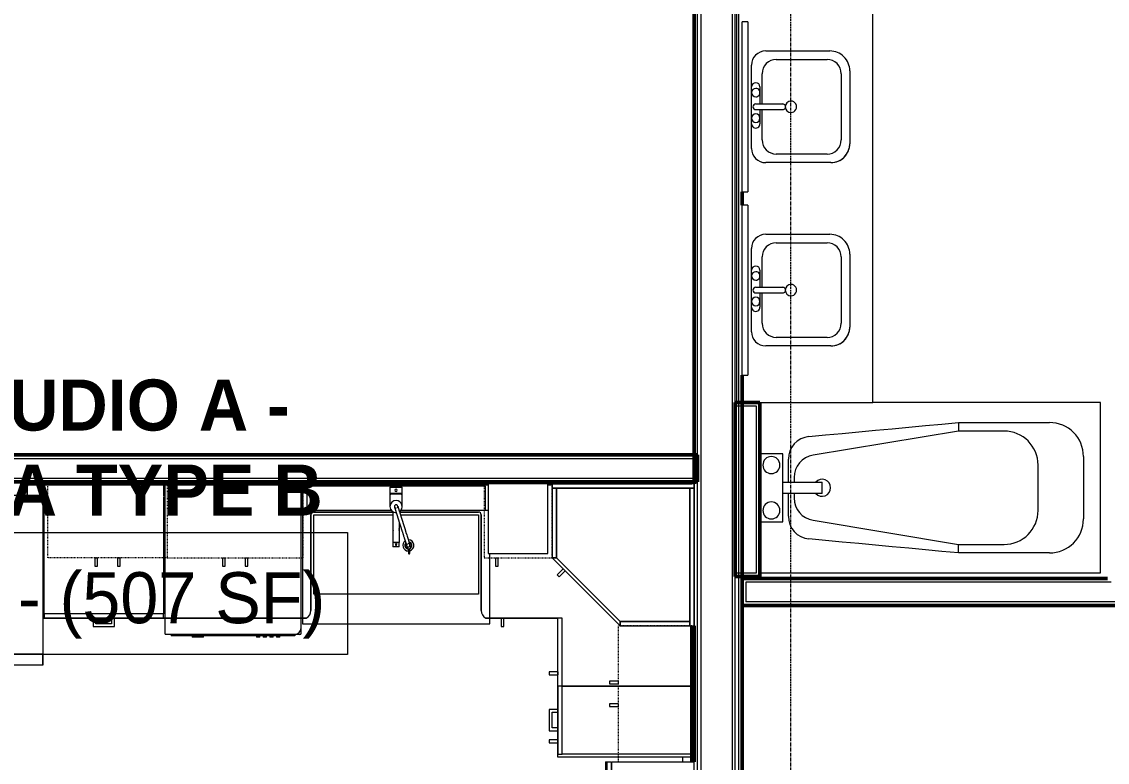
# Model space of a CAD drawing. Header units: inches. Extents: x -4218 to -1830, y 9767 to 12426.
# Drawn here: x -2635.8 to -2444.6, y 11397.8 to 11528.4 of the extents above; entities that cross this region are included whole.
import ezdxf

# ---------------------------------------------------------------- set-up
doc = ezdxf.new("R2010")
doc.units = ezdxf.units.IN
doc.header["$MEASUREMENT"] = 0
doc.linetypes.add('Dash', pattern=[0.25, 0.125, -0.125])
doc.linetypes.add('Grid Line 1_2_', pattern=[0.875, 0.5, -0.125, 0.125, -0.125])
for name, color, linetype, lineweight in [('0-1', 7, 'Continuous', 5), ('0-2', 252, 'Continuous', 9), ('A-AREA-IDEN', 2, 'Continuous', 9), ('A-WALL-1', 7, 'Continuous', 50), ('A-WALL-2', 250, 'Continuous', 13), ('A-WALL-3', 253, 'Continuous', 9), ('A-WALL-4', 252, 'Continuous', 9), ('A-WALL-5', 254, 'Continuous', 9), ('A-WALL-7', 113, 'Continuous', 9), ('I-WALL-1', 7, 'Continuous', 50), ('P-SANR-FIXT-1', 10, 'Continuous', 9), ('P-SANR-FIXT-2', 253, 'Continuous', 9), ('P-SANR-FIXT-3', 252, 'Continuous', 9), ('Q-CASE', 31, 'Continuous', 9), ('Q-CASE-1', 253, 'Continuous', 9), ('Q-CASE-2', 252, 'Continuous', 9), ('Q-CASE-3', 10, 'Continuous', 9), ('Q-CASE-4', 10, 'Dash', 9), ('Q-CASE-5', 254, 'Continuous', 9), ('Q-SPCQ-1', 10, 'Continuous', 9), ('Q-SPCQ-2', 253, 'Continuous', 9), ('Q-SPCQ-3', 252, 'Continuous', 9), ('Q-SPCQ-4', 254, 'Continuous', 9), ('S-GRID-1', 1, 'Grid Line 1_2_', 9)]:
    doc.layers.add(name, color=color, linetype=linetype, lineweight=lineweight)
doc.styles.add('Century Gothic', font='ufonts.com_century-gothic.ttf', dxfattribs={"height": 9})
doc.styles.add('Century Gothic_B', font='GOTHICB.TTF', dxfattribs={"height": 9})

# ---------------------------------------------------------------- blocks, each defined once
blk = doc.blocks.new('Bath Tub - Maestro - 60_x30_-1352617-BACKGROUND - 2ND FLOOR')
at = {"layer": 'P-SANR-FIXT-1'}
for p, q in [((60, 30), (19.88, 30)), ((60, 0), (60, 30)), ((35, 25), (9.35, 20.74)), ((35, 26.5), (51, 26.5)), ((35, 26.5), (35, 25)), ((43, 25), (35, 25)), ((4, 21), (0, 21)), ((4, 16), (4, 21)), ((5, 16), (5, 20.04)), ((57, 20.5), (57, 9.5)), ((49, 11), (49, 19)), ((4, 14), (4, 16)), ((4, 16), (10.94, 16)), ((6, 16.8), (6, 16)), ((10.94, 14), (10.94, 16)), ((4, 9), (4, 14)), ((10.94, 14), (4, 14)), ((5, 9.96), (5, 14)), ((6, 14), (6, 13.2)), ((0, 9), (4, 9)), ((9.35, 9.26), (35, 5)), ((35, 3.5), (35, 5)), ((35, 5), (43, 5)), ((51, 3.5), (35, 3.5)), ((0, 0), (60, 0))]:
    blk.add_line(p, q, dxfattribs=at)
at = {"layer": 'P-SANR-FIXT-1', "flags": 128}
for points in [[(8.63, 24.03), (11.56, 24.3), (14.49, 24.58), (17.42, 24.85), (20.35, 25.13), (23.28, 25.4), (26.21, 25.68), (29.14, 25.95), (32.07, 26.23), (35, 26.5)], [(35, 3.5), (32.07, 3.77), (29.14, 4.05), (26.21, 4.32), (23.28, 4.6), (20.35, 4.87), (17.42, 5.15), (14.49, 5.42), (11.56, 5.7), (8.63, 5.97)]]:
    blk.add_lwpolyline(points, dxfattribs=at)
at = {"layer": 'P-SANR-FIXT-1'}
for centre, radius, start, end in [((43, 19), 6, 360, 90), ((51, 20.5), 6, 360, 90), ((9, 20.04), 4, 95.3558, 180), ((2, 19), 1.5, 360, 180), ((10, 16.8), 4, 99.4223, 180), ((2, 19), 1.5, 180, 360), ((10.94, 15), 1.5, 360, 137.9289), ((10.94, 15), 1.5, 222.0711, 360), ((2, 11), 1.5, 360, 180), ((10, 13.2), 4, 180, 260.5777), ((2, 11), 1.5, 180, 360), ((9, 9.96), 4, 180, 264.6442), ((43, 11), 6, 270, 0), ((51, 9.5), 6, 270, 360)]:
    blk.add_arc(centre, radius, start, end, dxfattribs=at)
at = {"layer": 'P-SANR-FIXT-2'}
blk.add_line((0, 21), (0, 9), dxfattribs=at)
at = {"layer": 'P-SANR-FIXT-3'}
for p, q in [((0, 30), (0, 21)), ((0, 21), (0, 9)), ((0, 9), (0, 0))]:
    blk.add_line(p, q, dxfattribs=at)
blk = doc.blocks.new('Bath Vanity - Bath Vanity 72_-3150018-BACKGROUND - 2ND FLOOR')
at = {"layer": 'Q-CASE-1'}
blk.add_line((36.74, 0.04), (36.74, 1), dxfattribs=at)
at = {"layer": 'Q-CASE-2'}
for p, q in [((36.74, 1), (36.74, 4.12)), ((-35.26, 1), (-35.26, 0)), ((-35.26, 0), (36.74, 0))]:
    blk.add_line(p, q, dxfattribs=at)
at = {"layer": 'Q-CASE-3'}
for p, q in [((36.74, 24), (-35.26, 24)), ((-35.26, 24), (-35.26, 1)), ((36.74, 4.12), (36.74, 24))]:
    blk.add_line(p, q, dxfattribs=at)
blk = doc.blocks.new('M_Sink Vanity-Square - 500 x 440mm-1372835-BACKGROUND - 2ND FLOOR')
at = {"layer": 'P-SANR-FIXT-1'}
for p, q in [((-5.72, 10.23), (7.14, 10.23)), ((-5.72, 10.23), (7.14, 10.23)), ((-5.22, 8.73), (6.46, 8.73)), ((-9.22, -4.59), (-9.22, 6.73)), ((-9.22, -4.59), (-9.22, 6.73)), ((-7.72, -2.72), (-7.72, 6.23)), ((8.96, 6.23), (8.96, -2.72)), ((10.46, 6.91), (10.46, -4.59)), ((10.46, 6.91), (10.46, -4.59)), ((0.12, -6.33), (0.12, -1.59)), ((1.12, -6.33), (1.12, -1.59)), ((0.12, -5.22), (-5.22, -5.22)), ((-2.88, -5.59), (0.12, -5.59)), ((6.46, -5.22), (1.12, -5.22)), ((1.12, -5.59), (3.62, -5.59)), ((7.96, -7.09), (-6.72, -7.09)), ((7.96, -7.09), (-6.72, -7.09)), ((3.62, -7.09), (-2.88, -7.09))]:
    blk.add_line(p, q, dxfattribs=at)
for centre, radius, start, end in [((-5.72, 6.73), 3.5, 90, 180), ((-5.72, 6.73), 3.5, 90, 180), ((7.14, 6.91), 3.32, 0, 90), ((7.14, 6.91), 3.32, 360, 90), ((-5.22, 6.23), 2.5, 90, 180), ((6.46, 6.23), 2.5, 360, 90), ((0.62, -0.13), 1, 360, 180), ((0.62, -0.13), 1, 180, 0), ((0.62, -1.59), 0.5, 360, 180), ((-5.22, -2.72), 2.5, 180, 270), ((6.46, -2.72), 2.5, 270, 360), ((-6.72, -4.59), 2.5, 180, 270), ((-6.72, -4.59), 2.5, 180, 270), ((-2.88, -6.34), 0.75, 90, 270), ((-1.88, -6.34), 0.75, 360, 180), ((2.62, -6.34), 0.75, 0, 180), ((3.62, -6.34), 0.75, 270, 90), ((7.96, -4.59), 2.5, 270, 0), ((7.96, -4.59), 2.5, 270, 0), ((-1.88, -6.34), 0.75, 180, 0), ((0.62, -6.33), 0.5, 180, 0), ((2.62, -6.34), 0.75, 180, 0)]:
    blk.add_arc(centre, radius, start, end, dxfattribs=at)
blk = doc.blocks.new('BATHROOM MIRROR - BATHROOM MIRROR 30_-2860221-BACKGROUND - 2ND FLOOR')
at = {"layer": 'Q-CASE-3'}
for p, q in [((-14.26, -23), (15.74, -23)), ((-14.26, -23), (-14.26, -24)), ((15.74, -24), (-14.26, -24)), ((15.74, -24), (15.74, -23))]:
    blk.add_line(p, q, dxfattribs=at)
at = {"layer": 'Q-CASE-5'}
blk.add_line((12.74, -24), (-11.26, -24), dxfattribs=at)
blk = doc.blocks.new('Refrigerator_-_Side-by-Side_6047 - 36_ X 30_-1372843-BACKGROUND - 2ND FLOOR')
at = {"layer": 'Q-SPCQ-1'}
for p, q in [((-17.88, 15.58), (17.87, 15.58)), ((-17.88, -14.42), (-17.88, 15.58)), ((-17.88, 15.58), (-3.13, 15.58)), ((-17.88, 15.58), (-17.88, 13.58)), ((-3.13, 13.58), (-3.13, 15.58)), ((-2.63, 15.58), (17.87, 15.58)), ((-2.63, 15.58), (-2.63, 13.58)), ((17.87, 15.58), (17.87, -14.42)), ((17.87, 13.58), (17.87, 15.58)), ((-3.13, 13.58), (-17.88, 13.58)), ((17.87, 13.58), (-2.63, 13.58)), ((17.87, -14.42), (-17.88, -14.42))]:
    blk.add_line(p, q, dxfattribs=at)
blk = doc.blocks.new('Range - 24_ x 30_-V161-BACKGROUND - 2ND FLOOR')
at = {"layer": 'Q-SPCQ-1'}
blk.add_line((29.13, -22), (30, -22), dxfattribs=at)
for centre, radius, start, end in [((6.5, -6), 3.5, 360, 180), ((23.5, -6), 3, 0, 180), ((6.5, -6), 3.5, 180, 223.5728), ((6.5, -6), 3.5, 316.3809, 0), ((23.5, -6), 3, 180, 216.0867), ((23.5, -6), 3, 306.1227, 0), ((6.5, -6), 3.5, 261.0228, 278.9772)]:
    blk.add_arc(centre, radius, start, end, dxfattribs=at)
blk = doc.blocks.new('Dishwasher_15404 - 34_ counter-V27-BACKGROUND - 2ND FLOOR')
at = {"layer": 'Q-SPCQ-1'}
for p, q in [((25.8, 24), (24, 24)), ((26.68, 24), (25.8, 24)), ((26.87, 22.93), (26.87, 23.8)), ((26.87, 0.2), (26.87, 22.93)), ((26.87, 22.91), (27.12, 22.91)), ((27.12, 22.91), (27.12, 1.09)), ((27.37, 20.28), (27.12, 20.28)), ((27.12, 19.69), (27.37, 19.69)), ((27.37, 20.28), (27.37, 19.69)), ((27.37, 19.1), (27.12, 19.1)), ((27.12, 18.51), (27.37, 18.51)), ((27.37, 17.92), (27.12, 17.92)), ((27.12, 17.33), (27.37, 17.33)), ((27.37, 19.1), (27.37, 18.51)), ((27.37, 17.92), (27.37, 17.33)), ((27.37, 16.74), (27.12, 16.74)), ((27.12, 16.15), (27.37, 16.15)), ((27.37, 16.74), (27.37, 16.15)), ((27.37, 6.79), (27.12, 6.79)), ((27.37, 6.79), (27.37, 5.81)), ((27.37, 5.81), (27.37, 4.82)), ((27.12, 4.82), (27.37, 4.82)), ((26.87, 1.09), (27.12, 1.09)), ((24, 0), (26.68, 0))]:
    blk.add_line(p, q, dxfattribs=at)
for centre, radius, start, end in [((25.8, 22.93), 1.07, 360, 90), ((26.68, 23.8), 0.197, 0, 90), ((26.68, 0.2), 0.197, 270, 360), ((26.68, 0.2), 0.197, 270, 345)]:
    blk.add_arc(centre, radius, start, end, dxfattribs=at)
at = {"layer": 'Q-SPCQ-2'}
for p, q in [((0.38, 24), (0, 24)), ((0, 0), (0.38, 0))]:
    blk.add_line(p, q, dxfattribs=at)
at = {"layer": 'Q-SPCQ-3'}
for p, q in [((5.07, 24), (0.38, 24)), ((24, 24), (5.1, 24)), ((0.38, 0), (2.55, 0)), ((2.64, 0), (24, 0))]:
    blk.add_line(p, q, dxfattribs=at)
at = {"layer": 'Q-SPCQ-4'}
blk.add_line((0, 24), (0, 0), dxfattribs=at)
blk = doc.blocks.new('30quot_MicrowaveVent_11166 - 70cm miele oven-2804781-BACKGROUND - 2ND FLOOR')
at = {"layer": 'Q-CASE-3'}
for p, q in [((15.68, 15.6), (-14.2, 15.6)), ((-14.2, 15.39), (-14.2, 15.6)), ((-14.2, 14.61), (-14.2, 15.39)), ((15.68, 15.39), (-14.2, 15.39)), ((8.88, 16.6), (7.69, 16.6)), ((7.69, 15.63), (7.69, 16.55)), ((8.88, 16.55), (8.88, 15.63)), ((15.68, 15.6), (15.68, 15.39)), ((15.68, 15.39), (15.68, 14.61)), ((15.68, 14.61), (-14.2, 14.61)), ((-14.2, 0), (-14.2, 14.49)), ((-14.2, 14.49), (15.68, 14.49)), ((15.68, 14.49), (15.68, 0)), ((-14.2, 0), (15.68, 0))]:
    blk.add_line(p, q, dxfattribs=at)
blk = doc.blocks.new('Single Door 1 Drawer 211 - 211 Base Cabinet Single Door1 Drawer 12_-2706434-BACKGROUND - 2ND FLOOR')
at = {"layer": 'Q-CASE-1'}
for p, q in [((-11.26, -0.37), (-11.26, 0)), ((0.74, 0), (0.74, -0.37)), ((-1.76, -24), (-1.27, -24))]:
    blk.add_line(p, q, dxfattribs=at)
at = {"layer": 'Q-CASE-2'}
for p, q in [((-11.26, -23.25), (-11.26, -0.37)), ((0.74, -0.37), (0.74, -23.25)), ((-11.26, -23.25), (-11.26, -24)), ((0.74, -23.25), (-11.26, -23.25)), ((-11.26, -24), (0.74, -24)), ((-7.14, -24), (-6.64, -24)), ((-3.39, -24), (-3.89, -24)), ((-1.76, -24), (-1.27, -24)), ((0.74, -24), (0.74, -23.25))]:
    blk.add_line(p, q, dxfattribs=at)
at = {"layer": 'Q-CASE-3'}
for p, q in [((-7.14, -24), (-7.14, -25.5)), ((-6.64, -25), (-6.64, -24)), ((-3.89, -24), (-3.89, -25)), ((-3.39, -25.5), (-3.39, -24)), ((-1.76, -24), (-1.76, -25.5)), ((-1.27, -25.5), (-1.27, -24)), ((-7.14, -25.5), (-3.39, -25.5)), ((-3.89, -25), (-6.64, -25)), ((-1.76, -25.5), (-1.27, -25.5))]:
    blk.add_line(p, q, dxfattribs=at)
at = {"layer": 'Q-CASE-5'}
blk.add_line((-11.26, 0), (0.74, 0), dxfattribs=at)
blk = doc.blocks.new('Base Cabinet Corner 197 - Base Cabinet Corner 197-V157-BACKGROUND - 2ND FLOOR')
at = {"layer": 'Q-CASE-1'}
for p, q in [((12.74, 0), (12.74, -0.37)), ((10.24, -24), (10.73, -24)), ((-22.89, -36), (-23.26, -36))]:
    blk.add_line(p, q, dxfattribs=at)
at = {"layer": 'Q-CASE-2'}
for p, q in [((12.74, -0.37), (12.74, -24)), ((0.74, -23.25), (0.74, -36)), ((12.74, -23.25), (0.74, -23.25)), ((0.74, -23.25), (0.74, -24)), ((0.74, -24), (0.74, -36)), ((12.74, -24), (0.74, -24)), ((10.24, -24), (10.73, -24)), ((0.73, -34), (0.73, -33.51)), ((0.74, -36), (-10.64, -36))]:
    blk.add_line(p, q, dxfattribs=at)
at = {"layer": 'Q-CASE-3'}
for p, q in [((10.24, -24), (10.24, -25.5)), ((10.73, -25.5), (10.73, -24)), ((10.24, -25.5), (10.73, -25.5)), ((2.23, -33.51), (0.74, -33.51)), ((0.74, -34), (2.23, -34)), ((2.23, -34), (2.23, -33.51))]:
    blk.add_line(p, q, dxfattribs=at)
at = {"layer": 'Q-CASE-5'}
for p, q in [((-23.26, 0), (-22.89, 0)), ((-23.26, -36), (-23.26, 0)), ((-22.89, 0), (2.11, 0)), ((2.11, 0), (12.74, 0))]:
    blk.add_line(p, q, dxfattribs=at)
blk = doc.blocks.new('Vanity Cabinet-Double Door - 33_-V24-BACKGROUND - 2ND FLOOR')
at = {"layer": 'Q-CASE-1'}
for p, q in [((-15.76, -0.38), (-15.76, 0)), ((-15.76, 0), (-15.76, -0.38)), ((17.24, 0), (17.24, -0.38)), ((17.24, -0.38), (17.24, 0))]:
    blk.add_line(p, q, dxfattribs=at)
at = {"layer": 'Q-CASE-2'}
for p, q in [((-15.76, -5.06), (-15.76, -0.38)), ((-15.76, -0.38), (-15.76, -5.06)), ((-15.01, -0.75), (-15.01, -5.06)), ((16.49, -0.75), (-15.01, -0.75)), ((16.49, -5.06), (16.49, -0.75))]:
    blk.add_line(p, q, dxfattribs=at)
at = {"layer": 'Q-CASE-5'}
for p, q in [((-15.76, 0), (17.24, 0)), ((17.24, 0), (-15.76, 0)), ((17.24, 0), (-15.76, 0))]:
    blk.add_line(p, q, dxfattribs=at)
blk = doc.blocks.new('Base Cabinet 3 Drawer 230 - Base Cabinet 3 Drawer 230 21_-2554957-BACKGROUND - 2ND FLOOR')
at = {"layer": 'Q-CASE-1'}
for p, q in [((-9.76, -0.31), (-9.76, -0.01)), ((11.24, 0), (11.24, -0.38)), ((-1.14, -24), (-0.64, -24)), ((2.61, -24), (2.11, -24))]:
    blk.add_line(p, q, dxfattribs=at)
at = {"layer": 'Q-CASE-2'}
for p, q in [((-9.76, -23.25), (-9.76, -0.38)), ((11.24, -0.38), (11.24, -2.52)), ((11.24, -2.61), (11.24, -23.25)), ((-9.76, -23.25), (-9.76, -24)), ((11.24, -23.25), (-9.76, -23.25)), ((-9.76, -24), (11.24, -24)), ((-1.14, -24), (-0.64, -24)), ((2.61, -24), (2.11, -24)), ((11.24, -24), (11.24, -23.25))]:
    blk.add_line(p, q, dxfattribs=at)
at = {"layer": 'Q-CASE-3'}
for p, q in [((-1.14, -24), (-1.14, -25.5)), ((-0.64, -25), (-0.64, -24)), ((2.11, -24), (2.11, -25)), ((2.61, -25.5), (2.61, -24)), ((-1.14, -25.5), (2.61, -25.5)), ((2.11, -25), (-0.64, -25))]:
    blk.add_line(p, q, dxfattribs=at)
at = {"layer": 'Q-CASE-5'}
for p, q in [((-9.76, 0), (11.24, 0)), ((-1.14, -24), (-0.64, -24)), ((2.61, -24), (2.11, -24))]:
    blk.add_line(p, q, dxfattribs=at)
blk = doc.blocks.new('308 - 308 x 24_-2727436-BACKGROUND - 2ND FLOOR')
at = {"layer": 'Q-CASE'}
for p, q in [((-11.25, -13.19), (-12, -13.19)), ((-12, -13.19), (0, -25.19)), ((0, -24.44), (-11.25, -13.19)), ((0, -25.19), (0, -24.44))]:
    blk.add_line(p, q, dxfattribs=at)
at = {"layer": 'Q-CASE-3'}
for p, q in [((13, -0.19), (-12, -0.19)), ((-12, -0.19), (-12, -0.94)), ((-11.25, -0.94), (-12, -0.94)), ((-12, -0.94), (-12, -13.19)), ((-12, -0.94), (13, -0.94)), ((12.25, -0.94), (-11.25, -0.94)), ((-11.25, -0.94), (-11.25, -13.19)), ((-11.25, -13.19), (-11.25, -0.94)), ((12.25, -24.44), (12.25, -0.94)), ((13, -0.94), (12.25, -0.94)), ((12.25, -0.94), (12.25, -25.19)), ((13, -0.94), (13, -0.19)), ((13, -25.19), (13, -0.94)), ((-12, -13.19), (-11.25, -13.19)), ((-11.25, -13.19), (0, -24.44)), ((-10.05, -15.14), (-11.11, -16.2)), ((-11.11, -16.2), (-10.76, -16.55)), ((-10.76, -16.55), (-9.7, -15.49)), ((0, -24.44), (12.25, -24.44)), ((12.25, -24.44), (0, -24.44)), ((0, -24.44), (0, -25.19)), ((12.25, -25.19), (12.25, -24.44)), ((0, -25.19), (12.25, -25.19)), ((12.25, -25.19), (13, -25.19))]:
    blk.add_line(p, q, dxfattribs=at)
blk = doc.blocks.new('300 Series Wall Hung Cabinet_302 - 24_ X 24_-2588623-BACKGROUND - 2ND FLOOR')
at = {"layer": 'Q-CASE-3'}
for p, q in [((-2.25, -13.19), (-1.76, -13.19)), ((-2.25, -13.19), (-2.25, -14.69)), ((-1.76, -14.69), (-1.76, -13.19)), ((1.75, -13.19), (2.24, -13.19)), ((1.75, -13.19), (1.75, -14.69)), ((2.24, -14.69), (2.24, -13.19)), ((-2.25, -14.69), (-1.76, -14.69)), ((1.75, -14.69), (2.24, -14.69))]:
    blk.add_line(p, q, dxfattribs=at)
at = {"layer": 'Q-CASE-4'}
for p, q in [((12, -0.19), (-12, -0.19)), ((-12, -0.19), (-12, -13.19)), ((12, -13.19), (12, -0.19)), ((-12, -13.19), (12, -13.19))]:
    blk.add_line(p, q, dxfattribs=at)
blk = doc.blocks.new('300 Series Wall Hung Cabinet_301 - 12_ x 24_-2732593-BACKGROUND - 2ND FLOOR')
at = {"layer": 'Q-CASE-3'}
for p, q in [((5.25, -0.19), (-5.25, -0.19)), ((-5.25, -0.19), (-5.25, -12.44)), ((5.25, -12.44), (5.25, -0.19)), ((-5.25, -12.44), (5.25, -12.44)), ((-4, -13.19), (-3.51, -13.19)), ((-4, -13.19), (-4, -14.69)), ((-3.51, -14.69), (-3.51, -13.19)), ((-4, -14.69), (-3.51, -14.69))]:
    blk.add_line(p, q, dxfattribs=at)
at = {"layer": 'Q-CASE-4'}
for p, q in [((6, -0.19), (-6, -0.19)), ((-6, -0.19), (-6, -13.19)), ((6, -13.19), (6, -0.19)), ((-6, -13.19), (6, -13.19))]:
    blk.add_line(p, q, dxfattribs=at)
blk = doc.blocks.new('kitchen_faucet_14143 - kitchen_faucet_14143-V162-BACKGROUND - 2ND FLOOR')
at = {"layer": 'P-SANR-FIXT-1'}
for p, q in [((-6.3, 0.57), (-7.09, 0.57)), ((-7.09, -0.57), (-7.09, 0.57)), ((-0.9, 0.59), (-6.3, 0.59)), ((-6.3, 0.57), (-6.3, 0.59)), ((-6.3, 0.42), (-6.3, 0.5)), ((-6.3, 0.3), (-6.3, 0.4)), ((-6.3, 0.29), (-6.3, 0.15)), ((-6.3, 0.15), (-6.3, 0.29)), ((-6.3, 0.15), (-6.3, -0.15)), ((-6.3, -0.15), (-6.3, 0.15)), ((-3.97, 0.59), (-4.89, 0.59)), ((2.26, 1.08), (0, 1.08)), ((2.34, 1.02), (2.1, 1.02)), ((2.26, 1.08), (2.26, -1.08)), ((3.44, 1.08), (2.34, 1.08)), ((2.34, -1.08), (2.34, 1.08)), ((3.44, 1.08), (3.44, -1.08)), ((-7.41, -2.04), (-6.99, -1.91)), ((-7.09, -0.57), (-6.3, -0.57)), ((-6.3, -0.15), (-6.3, -0.29)), ((-6.3, -0.29), (-6.3, -0.15)), ((-6.3, -0.4), (-6.3, -0.3)), ((-6.3, -0.5), (-6.3, -0.42)), ((-6.3, -0.59), (-6.3, -0.51)), ((-6.3, -0.59), (-2.83, -0.59)), ((-4.89, -0.59), (-3.97, -0.59)), ((-0.94, -0.59), (-0.9, -0.59)), ((0, -1.08), (2.26, -1.08)), ((2.1, -1.02), (2.34, -1.02)), ((2.34, -1.08), (3.44, -1.08)), ((-7.58, -2.2), (-8.24, -2.2)), ((-8.24, -2.4), (-7.58, -2.4)), ((-6.81, -2.46), (-7.23, -2.59))]:
    blk.add_line(p, q, dxfattribs=at)
at = {"layer": 'P-SANR-FIXT-1', "flags": 128}
for points in [[(-0.06, 0.29), (-0.07, 0.29), (-0.07, 0.29), (-0.07, 0.29), (-0.07, 0.29), (-0.07, 0.29), (-0.08, 0.28), (-0.08, 0.28), (-0.09, 0.28), (-0.1, 0.28), (-0.1, 0.28), (-0.11, 0.27), (-0.26, 0.23), (-0.28, 0.22), (-0.3, 0.22), (-0.46, 0.16), (-0.49, 0.16), (-0.51, 0.15), (-0.54, 0.14), (-0.57, 0.13), (-0.6, 0.12), (-0.63, 0.11), (-0.66, 0.1), (-0.69, 0.09), (-0.72, 0.08), (-0.75, 0.07), (-0.78, 0.06), (-0.82, 0.05), (-0.85, 0.04), (-0.89, 0.03), (-0.92, 0.02), (-0.96, 0.01), (-1, 0), (-1.04, -0.02), (-1.07, -0.03), (-1.11, -0.04), (-1.15, -0.05), (-1.2, -0.07), (-1.24, -0.08), (-1.28, -0.09), (-1.32, -0.11), (-1.37, -0.12), (-1.41, -0.14), (-1.46, -0.15), (-1.5, -0.16), (-1.55, -0.18), (-1.6, -0.19), (-1.65, -0.21), (-1.69, -0.23), (-1.74, -0.24), (-1.79, -0.26), (-2.49, -0.48), (-2.55, -0.5), (-2.61, -0.51), (-2.67, -0.53), (-2.72, -0.55), (-2.78, -0.57), (-2.84, -0.59), (-2.9, -0.61), (-2.96, -0.62), (-3.02, -0.64), (-3.08, -0.66), (-3.14, -0.68), (-3.19, -0.7), (-3.25, -0.72), (-3.31, -0.74), (-3.37, -0.76), (-3.43, -0.77), (-3.49, -0.79), (-3.55, -0.81), (-3.61, -0.83), (-3.67, -0.85), (-3.73, -0.87), (-3.79, -0.89), (-3.85, -0.91), (-3.91, -0.92), (-3.97, -0.94), (-4.03, -0.96), (-4.09, -0.98), (-4.15, -1), (-4.21, -1.02), (-4.26, -1.04), (-4.32, -1.05), (-4.94, -1.25), (-4.99, -1.27), (-5.04, -1.28), (-5.09, -1.3), (-5.15, -1.31), (-5.2, -1.33), (-5.44, -1.41), (-5.48, -1.42), (-5.53, -1.43), (-5.57, -1.45), (-5.62, -1.46), (-5.66, -1.48), (-5.7, -1.49), (-5.75, -1.5), (-5.79, -1.52), (-5.83, -1.53), (-5.87, -1.54), (-5.91, -1.56), (-5.95, -1.57), (-5.99, -1.58), (-6.02, -1.59), (-6.06, -1.6), (-6.1, -1.61), (-6.13, -1.63), (-6.17, -1.64), (-6.2, -1.65), (-6.23, -1.66), (-6.26, -1.67), (-6.3, -1.68), (-6.33, -1.69), (-6.36, -1.7), (-6.38, -1.71), (-6.41, -1.71), (-6.44, -1.72), (-6.47, -1.73), (-6.49, -1.74), (-6.52, -1.75), (-6.54, -1.76), (-6.57, -1.76), (-6.59, -1.77), (-6.61, -1.78), (-6.63, -1.78), (-6.65, -1.79), (-6.67, -1.8), (-6.69, -1.8), (-6.71, -1.81), (-6.73, -1.81), (-6.74, -1.82), (-6.76, -1.82), (-6.77, -1.83), (-6.79, -1.83), (-6.8, -1.84), (-6.81, -1.84), (-6.83, -1.84), (-6.84, -1.85), (-6.85, -1.85), (-6.86, -1.85), (-6.87, -1.86), (-6.87, -1.86), (-6.88, -1.86), (-6.89, -1.86), (-6.89, -1.87), (-6.9, -1.87), (-6.9, -1.87), (-6.9, -1.87), (-6.91, -1.87), (-6.91, -1.87), (-6.91, -1.87)], [(0.27, 0.18), (0.21, 0.23), (0.15, 0.28), (0.08, 0.3), (0, 0.3), (-0.08, 0.28), (-0.15, 0.25), (-0.2, 0.2), (-0.24, 0.13), (-0.27, 0.06), (-0.27, 0.01)], [(-0.22, -0.16), (-0.17, -0.22), (-0.1, -0.26), (-0.03, -0.28), (0.05, -0.29), (0.13, -0.27), (0.19, -0.23), (0.25, -0.18), (0.29, -0.12), (0.31, -0.04), (0.32, 0.03), (0.3, 0.11), (0.27, 0.18)], [(-6.58, -1.98), (-6.61, -1.94), (-6.67, -1.9), (-6.74, -1.87), (-6.82, -1.86), (-6.9, -1.87), (-6.97, -1.9), (-7.03, -1.94), (-7.08, -2), (-7.1, -2.08), (-7.11, -2.15)], [(0.11, -0.27), (0.11, -0.27), (0.11, -0.27), (0.11, -0.28), (0.11, -0.28), (0.1, -0.28), (0.1, -0.28), (0.09, -0.28), (0.09, -0.28), (0.08, -0.28), (0.07, -0.29), (0.06, -0.29), (-0.08, -0.34), (-0.1, -0.34), (-0.12, -0.35), (-0.14, -0.35), (-0.16, -0.36), (-0.18, -0.37), (-0.2, -0.37), (-0.23, -0.38), (-0.25, -0.39), (-0.27, -0.4), (-0.3, -0.4), (-0.32, -0.41), (-0.35, -0.42), (-0.38, -0.43), (-0.41, -0.44), (-0.44, -0.45), (-0.46, -0.46), (-0.5, -0.47), (-0.53, -0.48), (-0.56, -0.49), (-0.59, -0.5), (-0.62, -0.51), (-0.66, -0.52), (-0.69, -0.53), (-0.73, -0.54), (-0.77, -0.55), (-0.8, -0.56), (-0.84, -0.58), (-0.88, -0.59), (-0.92, -0.6), (-0.96, -0.61), (-1, -0.63), (-1.04, -0.64), (-1.08, -0.65), (-1.13, -0.67), (-1.17, -0.68), (-1.22, -0.69), (-1.26, -0.71), (-1.31, -0.72), (-1.35, -0.74), (-1.4, -0.75), (-1.45, -0.77), (-1.5, -0.78), (-1.54, -0.8), (-1.59, -0.81), (-1.64, -0.83), (-1.69, -0.84), (-1.75, -0.86), (-1.8, -0.88), (-1.85, -0.89), (-1.9, -0.91), (-1.96, -0.93), (-2.01, -0.94), (-2.06, -0.96), (-2.12, -0.98), (-2.18, -1), (-2.23, -1.01), (-2.29, -1.03), (-2.34, -1.05), (-2.4, -1.07), (-2.46, -1.09), (-2.52, -1.1), (-2.57, -1.12), (-2.63, -1.14), (-2.69, -1.16), (-2.75, -1.18), (-2.81, -1.2), (-2.87, -1.21), (-2.93, -1.23), (-2.99, -1.25), (-3.05, -1.27), (-3.1, -1.29), (-3.16, -1.31), (-3.22, -1.33), (-3.28, -1.35), (-3.34, -1.37), (-3.4, -1.38), (-3.46, -1.4), (-3.52, -1.42), (-3.58, -1.44), (-3.64, -1.46), (-3.7, -1.48), (-3.76, -1.5), (-3.82, -1.52), (-3.88, -1.53), (-3.94, -1.55), (-4, -1.57), (-4.05, -1.59), (-4.11, -1.61), (-4.74, -1.8), (-4.79, -1.82), (-4.84, -1.84), (-4.89, -1.85), (-4.94, -1.87), (-4.99, -1.89), (-5.22, -1.96), (-5.27, -1.97), (-5.32, -1.99), (-5.36, -2), (-5.41, -2.02), (-5.45, -2.03), (-5.49, -2.04), (-5.54, -2.06), (-5.58, -2.07), (-5.62, -2.08), (-5.66, -2.1), (-5.7, -2.11), (-5.74, -2.12), (-5.78, -2.13), (-5.82, -2.15), (-5.85, -2.16), (-5.89, -2.17), (-5.93, -2.18), (-5.96, -2.19), (-6, -2.2), (-6.03, -2.21), (-6.06, -2.22), (-6.09, -2.23), (-6.13, -2.24), (-6.16, -2.25), (-6.19, -2.26), (-6.21, -2.27), (-6.24, -2.28), (-6.27, -2.29), (-6.3, -2.3), (-6.32, -2.3), (-6.35, -2.31), (-6.37, -2.32), (-6.39, -2.33), (-6.42, -2.33), (-6.44, -2.34), (-6.46, -2.35), (-6.48, -2.35), (-6.5, -2.36), (-6.52, -2.37), (-6.54, -2.37), (-6.55, -2.38), (-6.57, -2.38), (-6.59, -2.39), (-6.6, -2.39), (-6.61, -2.4), (-6.63, -2.4), (-6.64, -2.41), (-6.65, -2.41), (-6.66, -2.41), (-6.67, -2.42), (-6.68, -2.42), (-6.69, -2.42), (-6.7, -2.42), (-6.7, -2.43), (-6.71, -2.43), (-6.72, -2.43), (-6.72, -2.43), (-6.72, -2.43), (-6.73, -2.43), (-6.73, -2.43), (-6.73, -2.43), (-6.73, -2.43)], [(-7.11, -2.15), (-7.1, -2.23), (-7.08, -2.3), (-7.03, -2.36), (-6.97, -2.41), (-6.9, -2.44), (-6.82, -2.45), (-6.74, -2.44), (-6.67, -2.41), (-6.61, -2.36), (-6.56, -2.3), (-6.53, -2.23), (-6.52, -2.15)]]:
    blk.add_lwpolyline(points, dxfattribs=at)
at = {"layer": 'P-SANR-FIXT-1'}
for centre, radius, start, end in [((-6.69, 0), 0.118, 0, 180), ((0, 0), 1.08, 360, 180), ((2.88, 0), 0.197, 0, 180), ((-6.83, -2.16), 0.984, 34.6289, 180), ((-6.83, -2.16), 0.63, 45, 180), ((-6.83, -2.16), 0.591, 47.2269, 168.6397), ((-6.69, 0), 0.118, 180, 360), ((0, 0), 1.08, 180, 182.3811), ((0, 0), 1.08, 212.5288, 360), ((2.88, 0), 0.197, 180, 0), ((-6.83, -2.16), 0.984, 180, 183.6246), ((-6.83, -2.16), 0.984, 195, 360), ((-6.83, -2.16), 0.63, 180, 349.6916), ((-6.83, -2.16), 0.591, 168.6397, 180), ((-6.83, -2.16), 0.591, 180, 227.1165), ((-6.83, -2.16), 0.591, 227.1165, 345.2352)]:
    blk.add_arc(centre, radius, start, end, dxfattribs=at)
for centre, major_axis, ratio, start_param, end_param in [((-3.97, 0), (0, 0.591), 0.906308, 6.021386, 6.806784), ((-3.97, 0), (0, 0.591), 0.906308, 2.617994, 3.403392), ((-8.24, -2.3), (0, 0.0984), 0.984808, 4.712389, 7.853982), ((-8.24, -2.3), (0, 0.0984), 0.984808, 1.570796, 4.712389)]:
    blk.add_ellipse(centre, major_axis=major_axis, ratio=ratio, start_param=start_param, end_param=end_param, dxfattribs=at)
blk = doc.blocks.new('Stainless Steel Farmhous Kitchen Sink - Stainless Steel Farmhous Kitchen Sink-V163-BACKGROUND - 2ND FLOOR')
at = {"layer": 'P-SANR-FIXT-1'}
for p, q in [((-31, -16.96), (-31, -3)), ((-31, -3), (-17.09, -3)), ((-15.75, -3), (-2, -3)), ((-2, -3), (-2, -16.96)), ((-2, -16.96), (-31, -16.96)), ((-33, -21.19), (-33, -22.2)), ((-33, -22.2), (0, -22.2)), ((0, -22.2), (0, -21.19))]:
    blk.add_line(p, q, dxfattribs=at)
at = {"layer": 'P-SANR-FIXT-3'}
for p, q in [((-17.32, -2.25), (-33, -2.25)), ((-33, -2.32), (-33, -21.19)), ((-0.25, -2.25), (-15.68, -2.25)), ((0, -21.19), (0, -9.81))]:
    blk.add_line(p, q, dxfattribs=at)
blk = doc.blocks.new('300 Series Wall Hung Cabinet_302 - 21_ X 24_-2838688-BACKGROUND - 2ND FLOOR')
at = {"layer": 'Q-CASE-3'}
for p, q in [((-1.76, 14.69), (-2.25, 14.69)), ((-2.25, 14.69), (-2.25, 13.19)), ((-1.76, 13.19), (-1.76, 14.69)), ((2.24, 14.69), (1.75, 14.69)), ((1.75, 14.69), (1.75, 13.19)), ((2.24, 13.19), (2.24, 14.69)), ((-1.76, 13.19), (-2.25, 13.19)), ((2.24, 13.19), (1.75, 13.19))]:
    blk.add_line(p, q, dxfattribs=at)
at = {"layer": 'Q-CASE-4'}
for p, q in [((-10.5, 0.19), (-10.5, 13.19)), ((-10.5, 13.19), (10.5, 13.19)), ((10.5, 13.19), (10.5, 0.19)), ((10.5, 0.19), (-10.5, 0.19))]:
    blk.add_line(p, q, dxfattribs=at)
blk = doc.blocks.new('CTR - 1st Phase - Unit Layouts_rvt-1-BACKGROUND - 2ND FLOOR')
at = {"layer": 'A-WALL-1'}
for p, q in [((-2510.12, 11461.2), (-2510.12, 11430.58)), ((-2509.87, 11461.2), (-2510.12, 11461.2)), ((-2506.37, 11461.2), (-2509.87, 11461.2)), ((-2505.75, 11461.2), (-2506.37, 11461.2)), ((-2505.75, 11430.58), (-2505.75, 11461.2)), ((-2516.75, 11451.98), (-2640.83, 11451.98)), ((-2516.75, 11451.36), (-2516.75, 11451.98)), ((-2516.75, 11447.86), (-2516.75, 11451.36)), ((-2669.6, 11447.23), (-2516.75, 11447.23)), ((-2517.37, 11447.23), (-2634.85, 11447.23)), ((-2634.85, 11447.23), (-2634.85, 11446.86)), ((-2634.85, 11446.86), (-2553.62, 11446.86)), ((-2543.12, 11446.86), (-2542.37, 11446.86)), ((-2517.37, 11446.86), (-2517.37, 11447.23)), ((-2516.75, 11447.23), (-2516.75, 11447.86)), ((-2510.12, 11430.58), (-2509.87, 11430.58)), ((-2509.87, 11430.58), (-2506.37, 11430.58)), ((-2444.5, 11430.2), (-2508.87, 11430.2)), ((-2508.87, 11430.2), (-2508.87, 11429.58)), ((-2508.87, 11429.58), (-2508.87, 11426.08)), ((-2506.37, 11430.58), (-2505.75, 11430.58)), ((-2508.87, 11426.08), (-2508.87, 11425.45)), ((-2508.87, 11425.45), (-2438.12, 11425.45)), ((-2517.75, 11421.86), (-2517.75, 11397.86)), ((-2517.37, 11397.86), (-2517.37, 11421.86))]:
    blk.add_line(p, q, dxfattribs=at)
at = {"layer": 'A-WALL-2'}
for p, q in [((-2509.87, 11460.58), (-2509.87, 11461.2)), ((-2509.87, 11460.58), (-2509.87, 11461.2)), ((-2509.87, 11431.2), (-2509.87, 11460.58)), ((-2506.37, 11460.58), (-2509.87, 11460.58)), ((-2506.37, 11431.2), (-2506.37, 11460.58)), ((-2641.45, 11451.36), (-2517.37, 11451.36)), ((-2517.37, 11447.86), (-2517.37, 11451.36)), ((-2669.6, 11447.86), (-2517.37, 11447.86)), ((-2509.87, 11430.58), (-2509.87, 11431.2)), ((-2509.87, 11431.2), (-2506.37, 11431.2)), ((-2509.87, 11430.58), (-2509.87, 11431.2)), ((-2508.25, 11429.58), (-2508.25, 11426.08)), ((-2443.87, 11429.58), (-2508.25, 11429.58)), ((-2438.12, 11426.08), (-2508.25, 11426.08))]:
    blk.add_line(p, q, dxfattribs=at)
at = {"layer": 'A-WALL-3'}
for p, q in [((-2517.37, 11447.23), (-2634.85, 11447.23)), ((-2542.37, 11446.86), (-2517.75, 11446.86)), ((-2517.37, 11447.23), (-2517.37, 11446.86)), ((-2517.37, 11397.86), (-2517.37, 11421.86))]:
    blk.add_line(p, q, dxfattribs=at)
at = {"layer": 'A-WALL-4'}
for p, q in [((-2634.85, 11446.86), (-2634.85, 11447.23)), ((-2634.85, 11446.86), (-2553.62, 11446.86)), ((-2543.12, 11446.86), (-2542.37, 11446.86)), ((-2517.75, 11421.86), (-2517.75, 11397.86))]:
    blk.add_line(p, q, dxfattribs=at)
at = {"layer": 'A-WALL-5'}
blk.add_line((-2517.37, 11421.86), (-2517.37, 11446.86), dxfattribs=at)
at = {"layer": 'A-WALL-7'}
for p, q in [((-2634.85, 11447.23), (-2517.37, 11447.23)), ((-2634.85, 11446.86), (-2634.85, 11447.23)), ((-2634.85, 11447.23), (-2634.85, 11446.86)), ((-2517.37, 11447.23), (-2634.85, 11447.23)), ((-2634.85, 11444.92), (-2634.85, 11446.86)), ((-2634.85, 11446.86), (-2634.85, 11444.92)), ((-2517.37, 11447.23), (-2517.37, 11446.86)), ((-2517.37, 11447.23), (-2517.37, 11446.86)), ((-2517.37, 11446.86), (-2517.37, 11421.86)), ((-2517.37, 11446.86), (-2517.37, 11421.86)), ((-2584.87, 11441.42), (-2584.87, 11424.57)), ((-2584.87, 11424.57), (-2584.87, 11441.42)), ((-2570.46, 11441.92), (-2584.37, 11441.92)), ((-2584.37, 11441.92), (-2570.46, 11441.92)), ((-2555.37, 11441.92), (-2569.28, 11441.92)), ((-2569.28, 11441.92), (-2555.37, 11441.92)), ((-2554.87, 11424.57), (-2554.87, 11441.42)), ((-2554.87, 11441.42), (-2554.87, 11424.57)), ((-2585.7, 11423.23), (-2632.12, 11423.23)), ((-2632.12, 11423.23), (-2585.7, 11423.23)), ((-2541.37, 11423.23), (-2554.05, 11423.23)), ((-2554.05, 11423.23), (-2541.37, 11423.23)), ((-2541.37, 11398.73), (-2541.37, 11423.23)), ((-2541.37, 11398.73), (-2541.37, 11423.23)), ((-2517.37, 11421.86), (-2517.37, 11398.73)), ((-2517.37, 11421.86), (-2517.37, 11398.73)), ((-2517.75, 11398.73), (-2541.37, 11398.73)), ((-2517.75, 11398.73), (-2541.37, 11398.73)), ((-2517.37, 11398.73), (-2517.75, 11398.73)), ((-2517.37, 11398.73), (-2517.75, 11398.73))]:
    blk.add_line(p, q, dxfattribs=at)
for centre, radius, start, end in [((-2584.37, 11441.42), 0.5, 90, 180), ((-2584.37, 11441.42), 0.5, 90, 180), ((-2555.37, 11441.42), 0.5, 0, 90), ((-2555.37, 11441.42), 0.5, 0, 90), ((-2586.37, 11424.57), 1.5, 296.6515, 0), ((-2586.37, 11424.57), 1.5, 296.6515, 0), ((-2553.37, 11424.57), 1.5, 180, 243.3485), ((-2553.37, 11424.57), 1.5, 180, 243.3485)]:
    blk.add_arc(centre, radius, start, end, dxfattribs=at)
at = {"layer": '0-2'}
for name, p, rotation in [('Bath Vanity - Bath Vanity 72_-3150018-BACKGROUND - 2ND FLOOR', (-2509.87, 11497.94), 269.9999999999928), ('BATHROOM MIRROR - BATHROOM MIRROR 30_-2860221-BACKGROUND - 2ND FLOOR', (-2484.87, 11514.1), 269.9999999999999), ('M_Sink Vanity-Square - 500 x 440mm-1372835-BACKGROUND - 2ND FLOOR', (-2500.16, 11513.98), 270.0000000000132), ('BATHROOM MIRROR - BATHROOM MIRROR 30_-2860221-BACKGROUND - 2ND FLOOR', (-2484.87, 11481.78), 269.9999999999999), ('M_Sink Vanity-Square - 500 x 440mm-1372835-BACKGROUND - 2ND FLOOR', (-2500.16, 11481.66), 270.0000000000132), ('300 Series Wall Hung Cabinet_302 - 21_ X 24_-2838688-BACKGROUND - 2ND FLOOR', (-2620.72, 11447.05), 180), ('Dishwasher_15404 - 34_ counter-V27-BACKGROUND - 2ND FLOOR', (-2610.62, 11447.23), 270.0000000001401), ('kitchen_faucet_14143 - kitchen_faucet_14143-V162-BACKGROUND - 2ND FLOOR', (-2569.87, 11442.87), 90.00000000005619), ('Base Cabinet Corner 197 - Base Cabinet Corner 197-V157-BACKGROUND - 2ND FLOOR', (-2517.37, 11423.97), 269.9999999999569), ('Refrigerator_-_Side-by-Side_6047 - 36_ X 30_-1372843-BACKGROUND - 2ND FLOOR', (-2650, 11430.5), 180), ('300 Series Wall Hung Cabinet_302 - 24_ X 24_-2588623-BACKGROUND - 2ND FLOOR', (-2517.56, 11409.86), 270.0000000000029), ('Single Door 1 Drawer 211 - 211 Base Cabinet Single Door1 Drawer 12_-2706434-BACKGROUND - 2ND FLOOR', (-2517.37, 11399.97), 269.9999999999575), ('Range - 24_ x 30_-V161-BACKGROUND - 2ND FLOOR', (-2541.37, 11368.73), 90.00000000012778), ('30quot_MicrowaveVent_11166 - 70cm miele oven-2804781-BACKGROUND - 2ND FLOOR', (-2517.37, 11382.18), 90.00000000000172)]:
    blk.add_blockref(name, p, dxfattribs=dict(at, rotation=rotation))
for name, p in [('Bath Tub - Maestro - 60_x30_-1352617-BACKGROUND - 2ND FLOOR', (-2505.75, 11431.2)), ('Base Cabinet 3 Drawer 230 - Base Cabinet 3 Drawer 230 21_-2554957-BACKGROUND - 2ND FLOOR', (-2622.11, 11447.23)), ('300 Series Wall Hung Cabinet_302 - 24_ X 24_-2588623-BACKGROUND - 2ND FLOOR', (-2598.22, 11447.05)), ('Vanity Cabinet-Double Door - 33_-V24-BACKGROUND - 2ND FLOOR', (-2570.61, 11447.23)), ('300 Series Wall Hung Cabinet_301 - 12_ x 24_-2732593-BACKGROUND - 2ND FLOOR', (-2548.37, 11447.05)), ('308 - 308 x 24_-2727436-BACKGROUND - 2ND FLOOR', (-2530.37, 11447.05)), ('Stainless Steel Farmhous Kitchen Sink - Stainless Steel Farmhous Kitchen Sink-V163-BACKGROUND - 2ND FLOOR', (-2553.37, 11444.42))]:
    blk.add_blockref(name, p, dxfattribs=at)
blk = doc.blocks.new('CTR - 1st Phase - Common Walls_rvt-1-BACKGROUND - 2ND FLOOR')
at = {"layer": 'A-WALL-2'}
for p, q in [((-2516.75, 11255.64), (-2516.75, 11640.61)), ((-2516.12, 11255.64), (-2516.12, 11640.61)), ((-2510.62, 11255.64), (-2510.62, 11640.61)), ((-2510.12, 11255.64), (-2510.12, 11640.61)), ((-2509.5, 11255.64), (-2509.5, 11640.61))]:
    blk.add_line(p, q, dxfattribs=at)
at = {"layer": 'I-WALL-1'}
for p, q in [((-2517.37, 11640.61), (-2517.37, 11446.86)), ((-2508.87, 11496.04), (-2508.87, 11498.36)), ((-2508.87, 11255.64), (-2508.87, 11466.04)), ((-2517.37, 11421.86), (-2517.37, 11397.86))]:
    blk.add_line(p, q, dxfattribs=at)

msp = doc.modelspace()

# ---------------------------------------------------------------- linework, layer by layer
at = {"layer": 'A-AREA-IDEN', "flags": 128}
msp.add_lwpolyline([(-2662.94, 11438.31), (-2578.44, 11438.31), (-2578.44, 11416.81), (-2662.94, 11416.81)], close=True, dxfattribs=at)
at = {"layer": 'S-GRID-1'}
msp.add_line((-2500.32, 9836.18), (-2500.32, 12376.81), dxfattribs=at)

# ---------------------------------------------------------------- block references
at = {"layer": '0-1'}
for name in ['CTR - 1st Phase - Unit Layouts_rvt-1-BACKGROUND - 2ND FLOOR', 'CTR - 1st Phase - Common Walls_rvt-1-BACKGROUND - 2ND FLOOR']:
    msp.add_blockref(name, (0, 0), dxfattribs=at)

# ---------------------------------------------------------------- texts
at = {"layer": 'A-AREA-IDEN', "char_height": 9, "attachment_point": 1}
for s, insert, width, style in [('STUDIO A -', (-2653.44, 11465.28), 79.083, 'Century Gothic_B'), ('ADA TYPE B', (-2655.69, 11450.28), 84.537, 'Century Gothic_B'), ('214 - (507 SF)', (-2659.94, 11431.31), 94.839, 'Century Gothic')]:
    msp.add_mtext(s, dxfattribs=dict(at, insert=insert, width=width, style=style))

doc.saveas('drawing.dxf')
